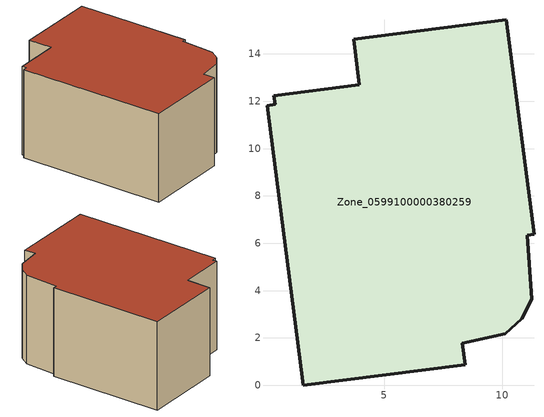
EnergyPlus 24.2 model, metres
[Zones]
Zone_0599100000380259
 floor ground (C_G): 3.71,14.63 10.16,15.44 11.33,6.38 11.05,6.34 11.23,3.62 10.81,2.8 10.12,2.17 8.3,1.78 8.44,0.85 1.58,0 0.05,11.81 0.41,11.87 0.32,12.23 3.96,12.69 z0
 wall outside (C_F): 10.16,15.44 3.71,14.63 3.96,12.69 0.32,12.23 0.41,11.87 0.05,11.81 1.58,0 8.44,0.85 8.3,1.78 10.12,2.17 10.81,2.8 11.23,3.62 11.05,6.34 11.33,6.38 10.16,15.44 z0:7.18
 roof outside (C_R): 0.32,12.23 0.41,11.87 0.05,11.81 1.58,0 8.44,0.85 8.3,1.78 10.12,2.17 10.81,2.8 11.23,3.62 11.05,6.34 11.33,6.38 10.16,15.44 3.71,14.63 3.96,12.69 z7.18
[BUILDING]
Pand.0599100000380259: North Axis=0; Terrain=City; Loads Convergence Tolerance Value=0.04; Temperature Convergence Tolerance Value=0.4; Solar Distribution=FullExterior; Maximum Number of Warmup Days=25; Minimum Number of Warmup Days=1
[Site:Location]
Rotterdam.The.Hague.AP_ZH_NLD Design_Conditions: Latitude=51.96; Longitude=4.45; Time Zone=1; Elevation=-4.5
[SITE:GROUNDTEMPERATURE:BUILDINGSURFACE]
18, 18, 18, 18, 18, 18, 18, 18, 18, 18, 18, 18
[MATERIAL] Thermal Absorptance=0.9; Solar Absorptance=0.7; Visible Absorptance=0.7
Name | Roughness | Thickness | Conductivity | Density | Specific Heat
G.D.1992-2005 | MediumSmooth | 0.15 | 0.06 | 540 | 1210
F.D.1992-2005 | Rough | 0.3 | 0.12 | 1920 | 840
R.D.1992-2005 | MediumRough | 0.2 | 0.08 | 1500 | 1000
[CONSTRUCTION]
C_G: G.D.1992-2005
C_F: F.D.1992-2005
C_R: R.D.1992-2005
[ZONE]
Zone_0599100000380259: Type=1; Multiplier=1; Ceiling Height=Autocalculate; Volume=Autocalculate; Floor Area=autocalculate; Part of Total Floor Area=Yes
[ZONEINFILTRATION:DESIGNFLOWRATE]
Infil_Zone_0599100000380259: Zone or ZoneList or Space or SpaceList=Zone_0599100000380259; Schedule=AlwaysOn; Design Flow Rate Calculation Method=Flow/Area; Flow Rate per Floor Area=0.0021; Constant Term Coefficient=1; Temperature Term Coefficient=0; Velocity Term Coefficient=0; Velocity Squared Term Coefficient=0
[HVACTEMPLATE:ZONE:IDEALLOADSAIRSYSTEM]
Zone_0599100000380259: Maximum Heating Supply Air Temperature=50; Minimum Cooling Supply Air Temperature=13; Maximum Heating Supply Air Humidity Ratio=0.0156; Minimum Cooling Supply Air Humidity Ratio=0.0077; Heating Limit=NoLimit; Cooling Limit=NoLimit; Dehumidification Control Type=ConstantSensibleHeatRatio; Cooling Sensible Heat Ratio=0.7; Dehumidification Setpoint=60; Humidification Control Type=None; Humidification Setpoint=30; Outdoor Air Method=None; Outdoor Air Flow Rate per Person=0.00944; Outdoor Air Flow Rate per Zone Floor Area=0; Outdoor Air Flow Rate per Zone=0; Demand Controlled Ventilation Type=None; Outdoor Air Economizer Type=NoEconomizer; Heat Recovery Type=None; Sensible Heat Recovery Effectiveness=0.7; Latent Heat Recovery Effectiveness=0.65
[ZONECONTROL:THERMOSTAT]
ThermostatControl_Zone_0599100000380259: Zone or ZoneList=Zone_0599100000380259; Control Type Schedule=DualSetpointControlType; Control 1=Thermostat_Zone_0599100000380259; Temperature Difference Between Cutout And Setpoint=0
[THERMOSTATSETPOINT:DUALSETPOINT]
Thermostat_Zone_0599100000380259: Heating Setpoint Temperature Schedule=HeatingSetpoint_Zone_0599100000380259; Cooling Setpoint Temperature Schedule=CoolingSetpoint_Zone_0599100000380259
[SCHEDULE:COMPACT]
HeatingSetpoint_Zone_0599100000380259: Through: 12/31, For: AllDays, Until: 24:00, 21
CoolingSetpoint_Zone_0599100000380259: Through: 12/31, For: AllDays, Until: 24:00, 24
DualSetpointControlType: Through: 12/31, For: AllDays, Until: 24:00, 4
AlwaysOn: Through: 12/31, For: AllDays, Until: 24:00, 1
